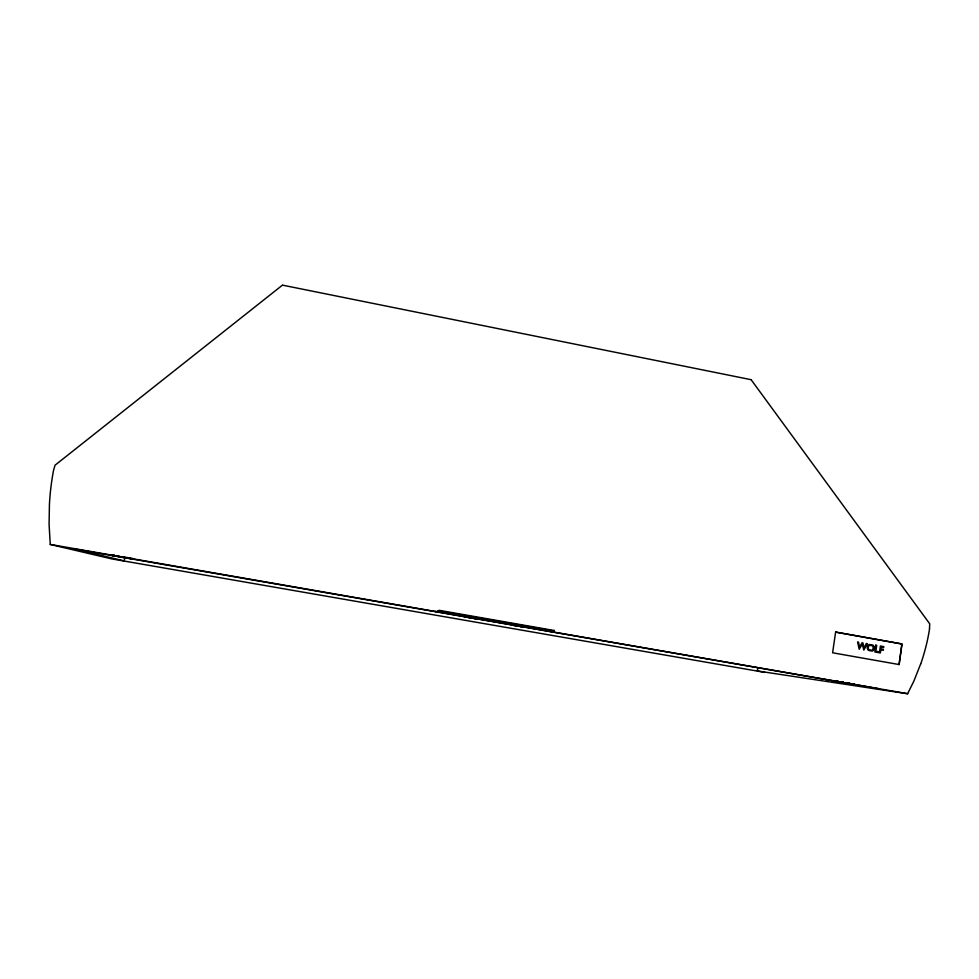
<?xml version="1.0" encoding="UTF-8"?>
<svg xmlns="http://www.w3.org/2000/svg" width="979" height="979" viewBox="0 0 979 979"><rect width="100%" height="100%" fill="white"/><g stroke="black" fill="none" stroke-linecap="round" stroke-linejoin="round"><path stroke-width="1.47" d="M553.992 631.81L554.236 630.378M835.662 632.116L901.928 643.974L835.625 632.067L832.603 652.785L899.138 664.557L901.94 643.986L899.052 664.57M929.475 628.775L929.732 623.831L751.15 379.742M757.734 667.69L757.391 670.958L907.606 693.744L913.835 681.164L920.664 663.933M764.954 672.414L111.63 558.874L50.259 544.471L49.085 524.438L49.427 504.503A191.076 142.285 -81.8 0 1 53.539 470.361L55.032 465.209L282.405 285.183M124.933 557.687L124.088 560.894L74.881 549.084L878.347 688.641M554.187 630.5L439.02 610.296L437.98 611.606L434.994 611.41M554.004 631.675L438.188 611.508M907.692 693.707L50.272 544.422M547.787 631.063L551.299 631.504M833.973 681.151L837.963 681.922M852.538 684.015L848.548 683.575L849.858 683.929M852.574 684.186L851.228 683.893M130.525 558.532L122.008 557.284M437.809 610.835L554.408 631.149M834.549 680.907L841.353 682.351M835.381 681.36L833.741 680.968L839.59 682.045M851.081 683.807L851.926 684.26M854.483 684.309L851.803 683.893M835.417 681.041L838.036 681.457M849.919 683.783L851.045 684.125M130.99 558.422L133.707 558.825L132.104 558.458M846.957 682.963L849.894 683.623L846.823 683.122M110.517 554.665L114.347 555.301M114.176 555.387L111.276 554.995M127.368 557.859L128.726 558.079M128.738 558.263L125.765 557.761M836.531 681.103L838.648 681.457M846.774 683.428L839.627 681.886L848.414 683.697M845.061 682.816L847.851 683.244M125.765 557.589L129.252 558.14M471.437 618.055C491.654 621.408 449.496 614.09 469.847 617.786M840.949 681.837L843.323 682.339M841.426 682.179L843.298 682.498M115.791 555.656L117.602 555.962M117.541 556.121L110.713 555.044M117.529 556.292L110.688 555.191L112.095 555.154M840.863 682.057L843.213 682.461M843.176 682.828L839.59 682.204M116.685 555.693L119.181 556.121M518.491 626.119L511.442 624.981L523.557 627.049L520.02 626.389M845.158 682.816L846.957 683.134M848.034 683.048L850.151 683.428M846.908 683.281L850.053 683.672M122.045 557.124L118.116 556.598M121.518 556.647L124.272 557.027M121.494 556.818L123.464 557.161M121.457 556.978L128.457 558.067M848.597 683.256L850.029 683.513M834.695 680.98L838.012 681.604L834.022 680.87M115.081 555.668L118.178 556.268M118.129 556.427L114.616 555.974M126.658 557.455L130.648 558.189M114.678 555.631L116.342 555.937M125.324 557.492L127.013 557.81M116.281 556.096L111.214 555.326M127.001 557.626L128.433 557.895M853.492 684.027L854.606 684.235M109.611 554.652L111.092 554.934M128.359 558.226L130.819 558.544M282.747 285.195L750.771 379.619M874.137 647.009L874.21 647.462A3.708 3.488 79.6 0 1 874.112 648.832A3.512 3.304 79.6 0 1 873.782 649.664A3.39 3.182 79.6 0 1 872.191 651.084L868.508 650.423A3.512 3.304 79.6 0 1 867.578 646.287M867.553 646.275A3.426 3.218 79.6 0 1 869.352 644.476L872.999 645.124A3.365 3.17 79.6 0 1 874.137 647.009M920.725 663.958A184.578 165.035 -77.6 0 0 925.95 646.483A179.647 161.033 -77.6 0 0 929.573 628.799M868.263 647.339L868.251 648.049A2.509 2.362 79.6 0 0 869.168 649.787L871.726 650.24A2.496 2.35 79.6 0 0 872.925 649.212L873.207 647.156A2.484 2.337 79.6 0 0 872.35 645.773L869.78 645.308A2.484 2.337 79.6 0 0 868.593 646.336L868.263 647.339M880.806 649.811L880.378 652.944L879.46 652.785L880.39 646.03L883.792 646.642L883.67 647.511L881.186 647.07L880.929 648.942L883.413 649.383L883.303 650.252L880.806 649.811M875.777 645.21L874.847 651.965L878.652 652.638L878.775 651.769L875.887 651.255L876.694 645.381L875.777 645.21M866.439 643.546L864.053 647.89L862.915 642.922L862.046 642.762L859.611 647.107L858.497 642.126L857.58 641.967L859.219 649.248L862.291 644.133L863.808 650.068L867.357 643.717L866.439 643.546"/></g></svg>
